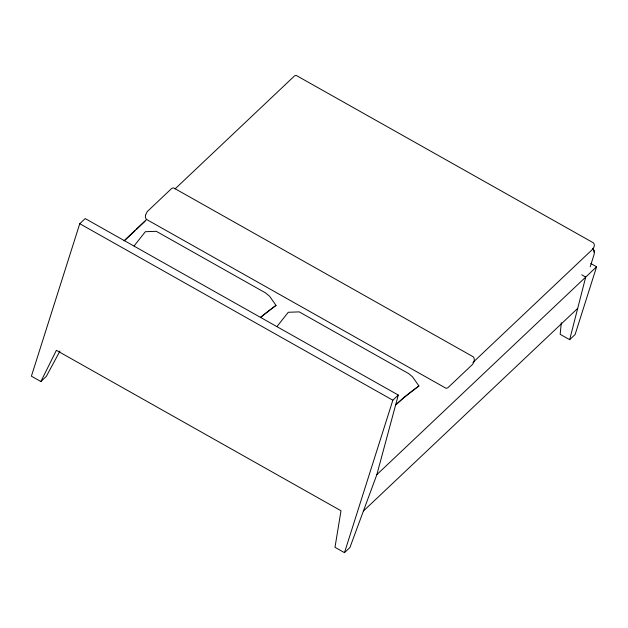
<?xml version="1.0" encoding="UTF-8"?>
<svg xmlns="http://www.w3.org/2000/svg" width="628" height="628" viewBox="0 0 628 628"><rect width="100%" height="100%" fill="white"/><g stroke="black" fill="none" stroke-linecap="round" stroke-linejoin="round"><path stroke-width="0.94" d="M561.306 322.682L560.176 334.332L569.667 339.677L575.107 334.536L596.6 266.774L590.822 263.517M592.761 248.303C594.269 250.164 594.677 252.684 593.955 254.952L590.194 266.814M569.667 339.677L585.72 277.066L581.771 274.836M40.891 381.518L56.379 350.314L340.996 510.76L334.991 547.318L344.482 552.664L349.922 547.522L376.855 474.619L398.285 395.059L85.204 218.568L79.764 223.709L31.4 376.172L40.891 381.518L46.323 376.376L59.982 351.044M344.482 552.664L392.845 400.209L398.285 395.059M134.117 245.901L145.358 231.716L156.293 231.316L265.66 292.97L269.585 296.235L276.022 305.396L260.683 317.273A450.064 276.469 17.6 0 1 276.022 305.396M277.034 326.466L288.268 312.281L299.211 311.881L408.569 373.534L412.502 376.8L418.931 385.961L403.6 397.838L395.499 405.036M175.063 188.895L294.524 75.91L296.086 75.352L593.374 242.816C595.234 244.622 594.064 247.919 592.392 249.481L472.939 362.466M124.014 240.814L146.756 219.305M125.082 240.139L135.059 230.696M136.488 229.346L145.037 221.26M376.855 474.619L596.6 266.774M363.384 511.066L577.697 308.372M395.632 404.958L403.6 397.838A450.064 276.469 17.6 0 1 418.931 385.961M79.764 223.709L392.845 400.209M593.9 250.187L594.096 251.184M594.143 251.42L594.363 252.535M145.461 215.286L145.382 217.445L146.34 219.329L446.045 388.285L447.764 387.845L472.421 364.523C474.093 362.591 475.27 358.886 473.284 356.83L173.579 187.874L171.86 188.306L147.203 211.636L145.461 215.286"/></g></svg>
